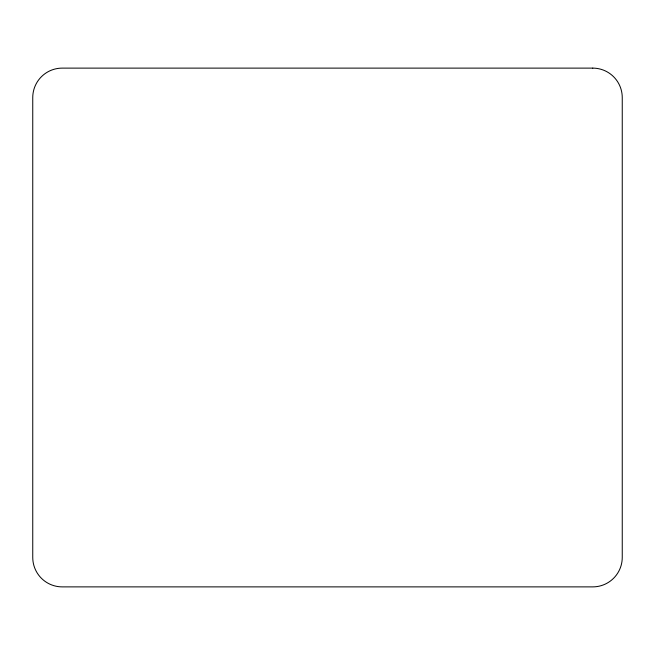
<?xml version="1.0" encoding="UTF-8"?>
<svg xmlns="http://www.w3.org/2000/svg" width="655" height="655" viewBox="0 0 655 655"><rect width="100%" height="100%" fill="white"/><g stroke="black" fill="none" stroke-linecap="round" stroke-linejoin="round"><path stroke-width="0.98" d="M592.775 68.12L62.225 68.12A29.475 29.475 0 0 0 32.75 97.595L32.75 557.405A29.475 29.475 0 0 0 62.225 586.88L592.775 586.88A29.475 29.475 0 0 0 622.25 557.405L622.25 97.595A29.475 29.475 0 0 0 592.775 68.12"/></g></svg>
